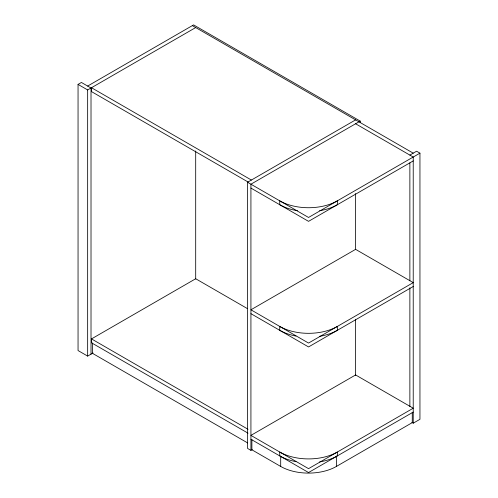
<?xml version="1.0" encoding="UTF-8"?>
<svg xmlns="http://www.w3.org/2000/svg" width="498" height="498" viewBox="0 0 498 498"><rect width="100%" height="100%" fill="white"/><g stroke="black" fill="none" stroke-linecap="round" stroke-linejoin="round"><path stroke-width="0.75" d="M93.026 352.995L87.654 356.095L78.049 350.555L78.049 84.399L81.411 82.456L91.016 88.003L91.016 354.159M87.654 86.061L193.585 24.9L360.216 121.101L360.216 122.657M78.049 84.399L87.654 89.939L195.695 27.564M252.262 449.582L250.924 450.36L247.562 448.418L247.562 182.262L355.603 119.881M360.216 121.101L250.924 184.204L250.924 450.36M248.041 433.173L91.495 342.792L91.495 338.908L195.695 278.749L247.431 308.617M409.866 155.096L416.589 151.211L419.951 153.154L419.951 419.31L413.228 423.188L411.883 422.416M419.951 153.154L308.542 217.47L247.562 182.262M413.228 160.916L308.542 221.355L250.924 188.082M413.228 286.506L308.542 346.944L250.924 313.678M413.228 412.101L308.542 472.54L250.924 439.267M251.882 439.454L251.882 449.806L280.691 466.439A39.386 22.74 0 0 0 336.399 466.439L412.269 422.634L412.269 412.282M192.334 25.622L413.228 153.154M355.603 123.765L413.228 157.032L413.228 423.188M251.403 180.046L91.495 87.723L91.495 91.607L248.041 181.988M91.495 338.908L248.041 429.288M247.655 442.934L92.454 353.325L92.454 342.973M409.866 162.852L409.866 280.797M409.866 287.782L409.866 406.505M355.603 193.604L355.603 249.473M355.603 319.305L355.603 375.175M336.399 456.087L336.399 466.439M280.691 456.087L280.691 466.439M195.695 150.938L195.695 278.973M87.654 89.939L87.654 356.095M319.604 461.914A40.749 23.524 0 0 0 337.358 455.907L337.358 452.022A40.749 23.524 0 0 1 279.733 452.022L279.733 455.907A40.749 23.524 0 0 0 295.955 461.646M319.604 336.318A40.749 23.524 0 0 0 337.358 330.311L337.358 326.433A40.749 23.524 0 0 1 279.733 326.433L279.733 330.311A40.749 23.524 0 0 0 295.955 336.05M319.604 210.729A40.749 23.524 0 0 0 337.358 204.722L337.358 200.837A40.749 23.524 0 0 1 279.733 200.837L279.733 204.722A40.749 23.524 0 0 0 297.487 210.729M355.603 249.355L250.924 309.793L308.542 343.066L413.228 282.627L355.603 249.355M355.603 374.95L250.924 435.389L308.542 468.655L413.228 408.217L355.603 374.95"/></g></svg>
